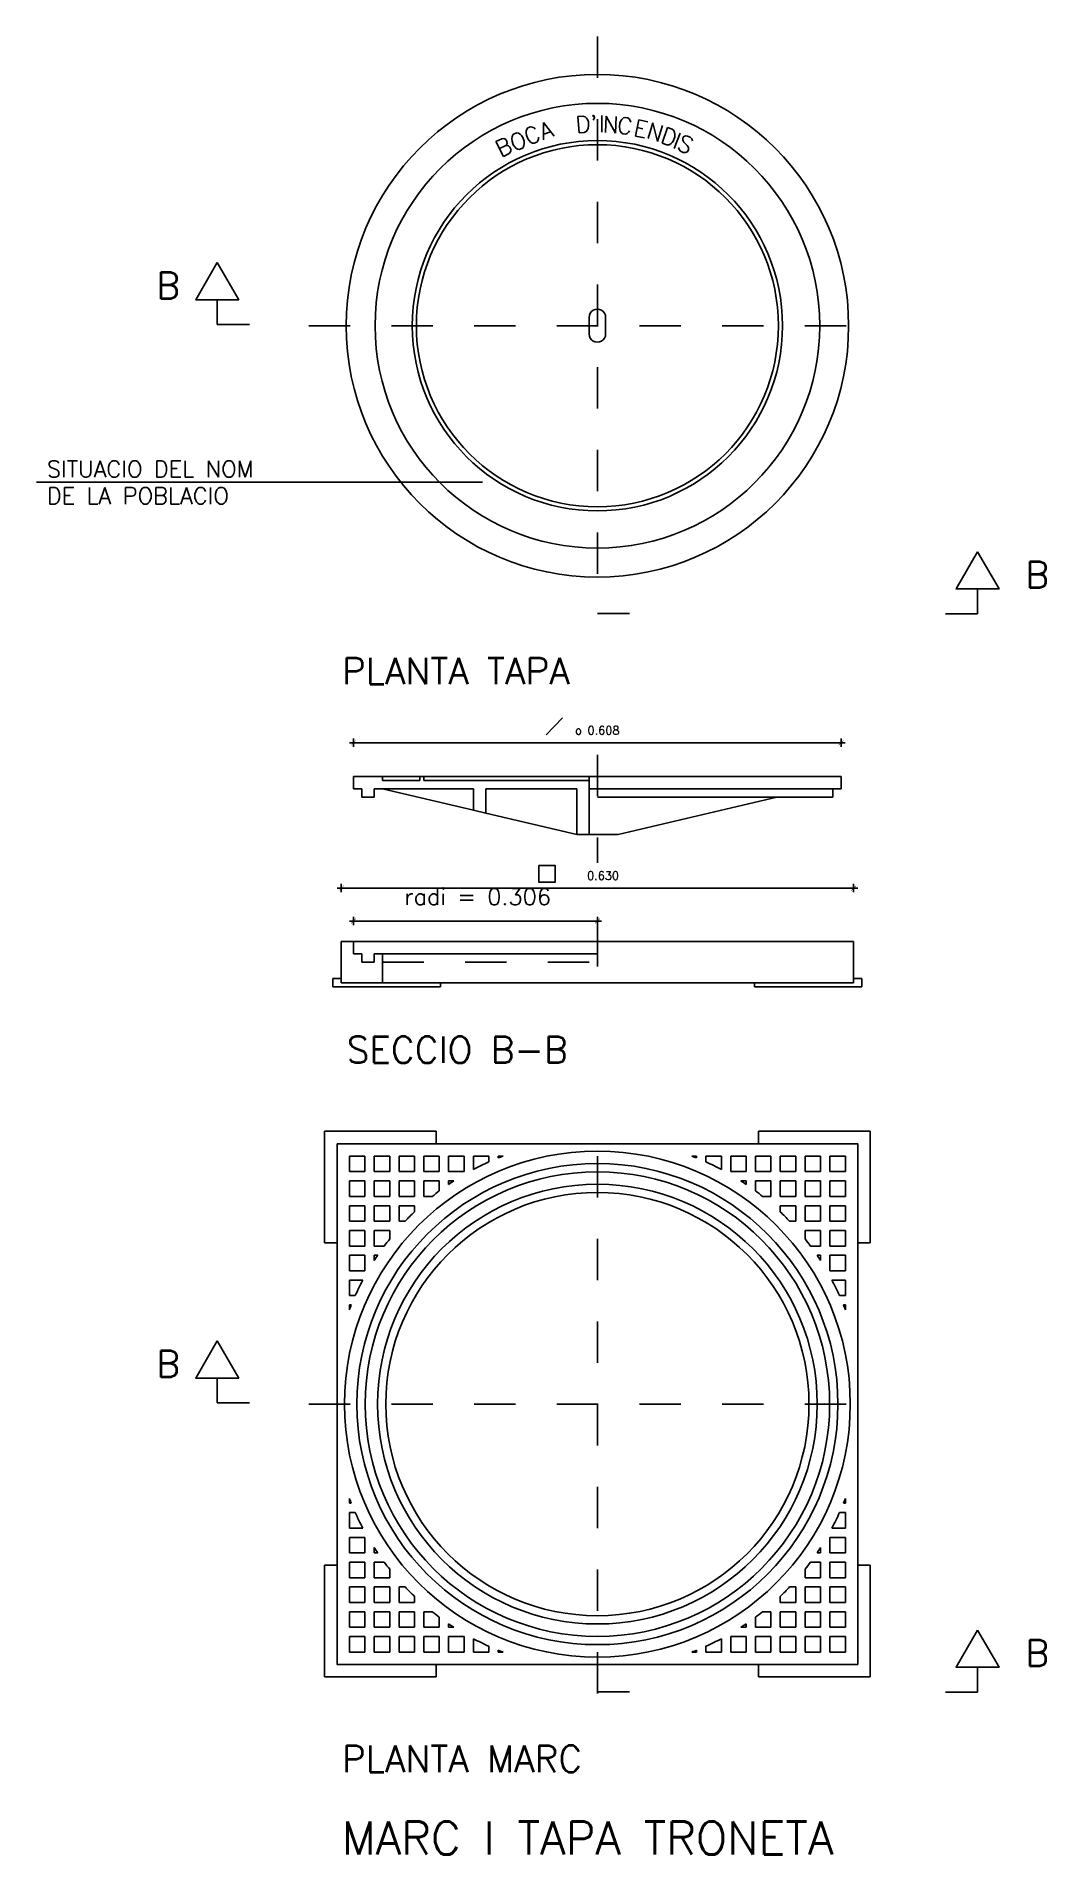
# Model space of a CAD drawing. Extents: x 0 to 2.44, y -0.01 to 4.39.
import ezdxf
from ezdxf.enums import TextEntityAlignment as Align

# ---------------------------------------------------------------- set-up
doc = ezdxf.new("R2010")
doc.units = 0
doc.header["$LTSCALE"] = 0.1
doc.linetypes.add('DASHDOT', pattern=[1, 0.5, -0.25, 0, -0.25])
doc.linetypes.add('HIDDEN', pattern=[0.375, 0.25, -0.125])
doc.layers.get('0').update_dxf_attribs({"linetype": 'CONTINUOUS'})
doc.layers.get('DEFPOINTS').update_dxf_attribs({"color": 6, "linetype": 'CONTINUOUS'})
doc.styles.add('ROMANS', font='ROMANS8')
doc.dimstyles.get("Standard").update_dxf_attribs({"dimtxt": 0.18, "dimasz": 0.18, "dimexe": 0.18, "dimexo": 0.0625, "dimgap": 0.09, "dimtad": 0, "dimtih": 1, "dimtoh": 1, "dimdec": 4, "dimzin": 0, "dimtxsty": 'STANDARD', "dimcen": 0.09, "dimazin": 3, "dimtfac": 1, "dimtdec": 4, "dimtofl": 0, "dimtmove": 0, "dimatfit": 3, "dimtolj": 1, "dimtzin": 0})

# ---------------------------------------------------------------- blocks, each defined once
blk = doc.blocks.new('COTA')
for p, q in [((0, 50), (0, -50)), ((0, 0), (50, 0))]:
    blk.add_line(p, q)
at = {"const_width": 5}
blk.add_lwpolyline([(-30, -30), (30, 30)], dxfattribs=at)
blk = doc.blocks.new('*D11')
at = {"color": 0, "linetype": 'BYBLOCK'}
blk.add_line((0.7631, 2.6848), (1.9423, 2.6848), dxfattribs=at)
at = {"layer": 'DEFPOINTS', "color": 0, "linetype": 'BYBLOCK'}
for p in [(1.9425, 2.6848), (0.7629, 2.4517), (1.9425, 2.4517)]:
    blk.add_point(p, dxfattribs=at)
at = {"color": 0, "linetype": 'BYBLOCK', "xscale": 0.0002, "yscale": 0.0002, "zscale": 0.0002, "rotation": 180}
blk.add_blockref('COTA', (0.7629, 2.6848), dxfattribs=at)
at = {"color": 0, "linetype": 'BYBLOCK', "xscale": 0.0002, "yscale": 0.0002, "zscale": 0.0002}
blk.add_blockref('COTA', (1.9425, 2.6848), dxfattribs=at)
at = {"color": 0, "linetype": 'BYBLOCK', "style": 'ROMANS'}
blk.add_text('o 0.608', height=0.02, dxfattribs=at).set_placement((1.3527, 2.7048), align=Align.CENTER)
blk = doc.blocks.new('*D10')
at = {"color": 0, "linetype": 'BYBLOCK'}
blk.add_line((0.7331, 2.3331), (1.9727, 2.3331), dxfattribs=at)
at = {"layer": 'DEFPOINTS', "color": 0, "linetype": 'BYBLOCK'}
for p in [(0.7329, 2.4189), (1.9729, 2.4189), (1.9729, 2.3331)]:
    blk.add_point(p, dxfattribs=at)
at = {"color": 0, "linetype": 'BYBLOCK', "xscale": 0.0002, "yscale": 0.0002, "zscale": 0.0002, "rotation": 180}
blk.add_blockref('COTA', (0.7329, 2.3331), dxfattribs=at)
at = {"color": 0, "linetype": 'BYBLOCK', "xscale": 0.0002, "yscale": 0.0002, "zscale": 0.0002}
blk.add_blockref('COTA', (1.9729, 2.3331), dxfattribs=at)
at = {"color": 0, "linetype": 'BYBLOCK', "style": 'ROMANS'}
blk.add_text('  0.630', height=0.02, dxfattribs=at).set_placement((1.3529, 2.3531), align=Align.CENTER)
blk = doc.blocks.new('*D9')
at = {"color": 0, "linetype": 'BYBLOCK'}
blk.add_line((0.7631, 2.2535), (1.3527, 2.2535), dxfattribs=at)
at = {"layer": 'DEFPOINTS', "color": 0, "linetype": 'BYBLOCK'}
for p in [(1.3529, 2.2535), (0.7629, 2.2042), (1.3529, 2.2042)]:
    blk.add_point(p, dxfattribs=at)
at = {"color": 0, "linetype": 'BYBLOCK', "xscale": 0.0002, "yscale": 0.0002, "zscale": 0.0002, "rotation": 180}
blk.add_blockref('COTA', (0.7629, 2.2535), dxfattribs=at)
at = {"color": 0, "linetype": 'BYBLOCK', "xscale": 0.0002, "yscale": 0.0002, "zscale": 0.0002}
blk.add_blockref('COTA', (1.3529, 2.2535), dxfattribs=at)

msp = doc.modelspace()

# ---------------------------------------------------------------- linework, layer by layer
at = {"linetype": 'DASHDOT'}
for p, q in [((1.3529, 4.39382), (1.3529, 2.99754)), ((0.51085, 3.69649), (0.43293, 3.69649)), ((0.65476, 3.69372), (2.05103, 3.69372)), ((1.3529, 2.99754), (1.43082, 2.99754)), ((2.19494, 2.99696), (2.27286, 2.99696)), ((1.3529, 2.65518), (1.3529, 2.3941)), ((1.3529, 2.24333), (1.3529, 2.06499)), ((1.3529, 0.38463), (1.3529, 1.7809)), ((0.51085, 1.08749), (0.43293, 1.08749)), ((0.65476, 1.08472), (2.05103, 1.08472)), ((1.3529, 0.38855), (1.43082, 0.38855)), ((2.19494, 0.38796), (2.27286, 0.38796))]:
    msp.add_line(p, q, dxfattribs=at)
for p, q in [((0.43293, 3.75649), (0.43293, 3.69649)), ((1.3329, 3.69372), (1.3329, 3.71372)), ((1.3729, 3.69372), (1.3729, 3.71372)), ((1.3329, 3.69372), (1.3329, 3.67372)), ((1.3729, 3.69372), (1.3729, 3.67372)), ((-0.00471, 3.31545), (1.07522, 3.31545)), ((2.27286, 3.05696), (2.27286, 2.99696)), ((1.26831, 2.74509), (1.22915, 2.70396)), ((0.7629, 2.60309), (0.8329, 2.60309)), ((0.7629, 2.60309), (0.7629, 2.57309)), ((0.8329, 2.60309), (0.8329, 2.59309)), ((0.8329, 2.60309), (0.9229, 2.60309)), ((0.9229, 2.60309), (0.9329, 2.60309)), ((0.9229, 2.60309), (0.9229, 2.59309)), ((0.9329, 2.60309), (1.3329, 2.60309)), ((0.9329, 2.60309), (0.9329, 2.59309)), ((1.3329, 2.60309), (1.3329, 2.46309)), ((1.3329, 2.60309), (1.3529, 2.60309)), ((1.9429, 2.60309), (1.3529, 2.60309)), ((1.9429, 2.60309), (1.9429, 2.57309)), ((0.7629, 2.57309), (0.7829, 2.57309)), ((0.7829, 2.57309), (0.7829, 2.55309)), ((0.7829, 2.55309), (0.8129, 2.55309)), ((0.8129, 2.55309), (0.8129, 2.57309)), ((0.8129, 2.57309), (0.8329, 2.57309)), ((0.8329, 2.59309), (0.9229, 2.59309)), ((0.8329, 2.57309), (1.0529, 2.57309)), ((0.8329, 2.57309), (1.0529, 2.5216)), ((0.9329, 2.59309), (1.3329, 2.59309)), ((1.0529, 2.57309), (1.0529, 2.5216)), ((1.0829, 2.57309), (1.0829, 2.51458)), ((1.0829, 2.57309), (1.3029, 2.57309)), ((1.3029, 2.57309), (1.3029, 2.46309)), ((1.3329, 2.57309), (1.3529, 2.57309)), ((1.9429, 2.57309), (1.3529, 2.57309)), ((1.9229, 2.55309), (1.3529, 2.55309)), ((1.78744, 2.55309), (1.4029, 2.46309)), ((1.9229, 2.57309), (1.9229, 2.55309)), ((1.0529, 2.5216), (1.0829, 2.51458)), ((1.0829, 2.51458), (1.3029, 2.46309)), ((1.3029, 2.46309), (1.3329, 2.46309)), ((1.3329, 2.46309), (1.3529, 2.46309)), ((1.4029, 2.46309), (1.3529, 2.46309)), ((0.7329, 2.20416), (0.7629, 2.20416)), ((0.7329, 2.10416), (0.7329, 2.20416)), ((0.7629, 2.20416), (1.3529, 2.20416)), ((0.7629, 2.20416), (0.7629, 2.17416)), ((1.9429, 2.20416), (1.3529, 2.20416)), ((1.9729, 2.20416), (1.9429, 2.20416)), ((1.9729, 2.10416), (1.9729, 2.20416)), ((0.7629, 2.17416), (0.7829, 2.17416)), ((0.7829, 2.17416), (0.7829, 2.15416)), ((0.8129, 2.17416), (0.8329, 2.17416)), ((0.8129, 2.15416), (0.8129, 2.17416)), ((0.8329, 2.17416), (1.3529, 2.17416)), ((0.8329, 2.17416), (0.8329, 2.10416)), ((0.7329, 2.11416), (0.7129, 2.11416)), ((0.7129, 2.09416), (0.7129, 2.11416)), ((0.7829, 2.15416), (0.8129, 2.15416)), ((1.9729, 2.11416), (1.9929, 2.11416)), ((1.9929, 2.09416), (1.9929, 2.11416)), ((0.9729, 2.09416), (0.7129, 2.09416)), ((1.3529, 2.10416), (0.7329, 2.10416)), ((0.8329, 2.10416), (0.7329, 2.10416)), ((0.9729, 2.09416), (0.9729, 2.10416)), ((1.3529, 2.10416), (1.9729, 2.10416)), ((1.7329, 2.09416), (1.7329, 2.10416)), ((1.7329, 2.09416), (1.9929, 2.09416)), ((0.6929, 1.74472), (0.6929, 1.47472)), ((0.9629, 1.74472), (0.6929, 1.74472)), ((0.9629, 1.74472), (0.9629, 1.71472)), ((2.0129, 1.74472), (1.7429, 1.74472)), ((1.7429, 1.71472), (1.7429, 1.74472)), ((2.0129, 1.47472), (2.0129, 1.74472)), ((0.7229, 1.47472), (0.6929, 1.47472)), ((2.0129, 1.47472), (1.9829, 1.47472)), ((0.43293, 1.14749), (0.43293, 1.08749)), ((0.6929, 0.69472), (0.7229, 0.69472)), ((0.6929, 0.69472), (0.6929, 0.42472)), ((1.9829, 0.69472), (2.0129, 0.69472)), ((2.0129, 0.42472), (2.0129, 0.69472)), ((0.9629, 0.45472), (0.9629, 0.42472)), ((1.7429, 0.42472), (1.7429, 0.45472)), ((2.27286, 0.44796), (2.27286, 0.38796)), ((0.6929, 0.42472), (0.9629, 0.42472)), ((1.7429, 0.42472), (2.0129, 0.42472))]:
    msp.add_line(p, q)
at = {"color": 0, "linetype": 'BYBLOCK'}
for p, q in [((0.7625, 2.25243), (0.7621, 2.25243)), ((1.3533, 2.25243), (1.3537, 2.25243))]:
    msp.add_line(p, q, dxfattribs=at)
at = {"linetype": 'HIDDEN'}
msp.add_line((0.8329, 2.15416), (1.3529, 2.15416), dxfattribs=at)
at = {"color": 0}
for p, q in [((0.7529, 1.68472), (0.7529, 1.64722)), ((0.7529, 1.68472), (0.7904, 1.68472)), ((0.7904, 1.68472), (0.7904, 1.64722)), ((0.8129, 1.68472), (0.8129, 1.64722)), ((0.8129, 1.68472), (0.8504, 1.68472)), ((0.8504, 1.68472), (0.8504, 1.64722)), ((0.8729, 1.68472), (0.8729, 1.64722)), ((0.8729, 1.68472), (0.9104, 1.68472)), ((0.9104, 1.68472), (0.9104, 1.64722)), ((0.9329, 1.68472), (0.9329, 1.64722)), ((0.9329, 1.68472), (0.9704, 1.68472)), ((0.9704, 1.68472), (0.9704, 1.64722)), ((0.9929, 1.68472), (0.9929, 1.64722)), ((0.9929, 1.68472), (1.0304, 1.68472)), ((1.0304, 1.68472), (1.0304, 1.64722)), ((1.0529, 1.68472), (1.0529, 1.65232)), ((1.0529, 1.68472), (1.0904, 1.68472)), ((1.0904, 1.68472), (1.0904, 1.6706)), ((1.1129, 1.68472), (1.1129, 1.68017)), ((1.1129, 1.68472), (1.1245, 1.68472)), ((1.12309, 1.68472), (1.12309, 1.68418)), ((1.5929, 1.68472), (1.58129, 1.68472)), ((1.5827, 1.68472), (1.5827, 1.68418)), ((1.5929, 1.68472), (1.5929, 1.68017)), ((1.6154, 1.68472), (1.6154, 1.6706)), ((1.6529, 1.68472), (1.6154, 1.68472)), ((1.6529, 1.68472), (1.6529, 1.65232)), ((1.6754, 1.68472), (1.6754, 1.64722)), ((1.7129, 1.68472), (1.6754, 1.68472)), ((1.7129, 1.68472), (1.7129, 1.64722)), ((1.7354, 1.68472), (1.7354, 1.64722)), ((1.7729, 1.68472), (1.7354, 1.68472)), ((1.7729, 1.68472), (1.7729, 1.64722)), ((1.7954, 1.68472), (1.7954, 1.64722)), ((1.8329, 1.68472), (1.7954, 1.68472)), ((1.8329, 1.68472), (1.8329, 1.64722)), ((1.8554, 1.68472), (1.8554, 1.64722)), ((1.8929, 1.68472), (1.8554, 1.68472)), ((1.8929, 1.68472), (1.8929, 1.64722)), ((1.9529, 1.68472), (1.9154, 1.68472)), ((1.9154, 1.68472), (1.9154, 1.64722)), ((1.9529, 1.68472), (1.9529, 1.64722)), ((0.7529, 1.64722), (0.7904, 1.64722)), ((0.8129, 1.64722), (0.8504, 1.64722)), ((0.8729, 1.64722), (0.9104, 1.64722)), ((0.9329, 1.64722), (0.9704, 1.64722)), ((0.9929, 1.64722), (1.0304, 1.64722)), ((1.7129, 1.64722), (1.6754, 1.64722)), ((1.7729, 1.64722), (1.7354, 1.64722)), ((1.8329, 1.64722), (1.7954, 1.64722)), ((1.8929, 1.64722), (1.8554, 1.64722)), ((1.9529, 1.64722), (1.9154, 1.64722)), ((0.7529, 1.62472), (0.7529, 1.58722)), ((0.7529, 1.62472), (0.7904, 1.62472)), ((0.7529, 1.58722), (0.7904, 1.58722)), ((0.7904, 1.62472), (0.7904, 1.58722)), ((0.8129, 1.62472), (0.8129, 1.58722)), ((0.8129, 1.62472), (0.8504, 1.62472)), ((0.8129, 1.58722), (0.8504, 1.58722)), ((0.8504, 1.62472), (0.8504, 1.58722)), ((0.8729, 1.62472), (0.8729, 1.58722)), ((0.8729, 1.62472), (0.9104, 1.62472)), ((0.8729, 1.58722), (0.9104, 1.58722)), ((0.9104, 1.62472), (0.9104, 1.58722)), ((0.9329, 1.62472), (0.9329, 1.58722)), ((0.9329, 1.62472), (0.9704, 1.62472)), ((0.9329, 1.58722), (0.95332, 1.58722)), ((0.9704, 1.62472), (0.9704, 1.60034)), ((0.9929, 1.62472), (0.9929, 1.61629)), ((0.9929, 1.62472), (1.00567, 1.62472)), ((1.7129, 1.62472), (1.70012, 1.62472)), ((1.7129, 1.62472), (1.7129, 1.61629)), ((1.7354, 1.62472), (1.7354, 1.60034)), ((1.7729, 1.62472), (1.7354, 1.62472)), ((1.7729, 1.58722), (1.75247, 1.58722)), ((1.7729, 1.62472), (1.7729, 1.58722)), ((1.7954, 1.62472), (1.7954, 1.58722)), ((1.8329, 1.62472), (1.7954, 1.62472)), ((1.8329, 1.58722), (1.7954, 1.58722)), ((1.8329, 1.62472), (1.8329, 1.58722)), ((1.8554, 1.62472), (1.8554, 1.58722)), ((1.8929, 1.62472), (1.8554, 1.62472)), ((1.8929, 1.58722), (1.8554, 1.58722)), ((1.8929, 1.62472), (1.8929, 1.58722)), ((1.9154, 1.62472), (1.9154, 1.58722)), ((1.9529, 1.62472), (1.9154, 1.62472)), ((1.9529, 1.58722), (1.9154, 1.58722)), ((1.9529, 1.62472), (1.9529, 1.58722)), ((0.7529, 1.56472), (0.7529, 1.52722)), ((0.7529, 1.56472), (0.7904, 1.56472)), ((0.7904, 1.56472), (0.7904, 1.52722)), ((0.8129, 1.56472), (0.8129, 1.52722)), ((0.8129, 1.56472), (0.8504, 1.56472)), ((0.8504, 1.56472), (0.8504, 1.52722)), ((0.8729, 1.56472), (0.8729, 1.52722)), ((0.8729, 1.56472), (0.9104, 1.56472)), ((0.9104, 1.56472), (0.9104, 1.54986)), ((1.7954, 1.56472), (1.7954, 1.54986)), ((1.8329, 1.56472), (1.7954, 1.56472)), ((1.8329, 1.56472), (1.8329, 1.52722)), ((1.8554, 1.56472), (1.8554, 1.52722)), ((1.8929, 1.56472), (1.8554, 1.56472)), ((1.8929, 1.56472), (1.8929, 1.52722)), ((1.9154, 1.56472), (1.9154, 1.52722)), ((1.9529, 1.56472), (1.9154, 1.56472)), ((1.9529, 1.56472), (1.9529, 1.52722)), ((0.7529, 1.52722), (0.7904, 1.52722)), ((0.7529, 1.50472), (0.7529, 1.46722)), ((0.7529, 1.50472), (0.7904, 1.50472)), ((0.7904, 1.50472), (0.7904, 1.46722)), ((0.8129, 1.52722), (0.8504, 1.52722)), ((0.8129, 1.50472), (0.8129, 1.46722)), ((0.8129, 1.50472), (0.8504, 1.50472)), ((0.8504, 1.50472), (0.8504, 1.48429)), ((0.8729, 1.52722), (0.88775, 1.52722)), ((1.8329, 1.52722), (1.81804, 1.52722)), ((1.8929, 1.52722), (1.8554, 1.52722)), ((1.8554, 1.50472), (1.8554, 1.48429)), ((1.8929, 1.50472), (1.8554, 1.50472)), ((1.8929, 1.50472), (1.8929, 1.46722)), ((1.9529, 1.52722), (1.9154, 1.52722)), ((1.9154, 1.50472), (1.9154, 1.46722)), ((1.9529, 1.50472), (1.9154, 1.50472)), ((1.9529, 1.50472), (1.9529, 1.46722)), ((0.7529, 1.46722), (0.7904, 1.46722)), ((0.8129, 1.46722), (0.83728, 1.46722)), ((1.8929, 1.46722), (1.86851, 1.46722)), ((1.9529, 1.46722), (1.9154, 1.46722)), ((0.7529, 1.44472), (0.7529, 1.40722)), ((0.7529, 1.44472), (0.7904, 1.44472)), ((0.7904, 1.44472), (0.7904, 1.40722)), ((0.8129, 1.44472), (0.8129, 1.43195)), ((0.8129, 1.44472), (0.82133, 1.44472)), ((1.8929, 1.44472), (1.88446, 1.44472)), ((1.8929, 1.44472), (1.8929, 1.43195)), ((1.9154, 1.44472), (1.9154, 1.40722)), ((1.9529, 1.44472), (1.9154, 1.44472)), ((1.9529, 1.44472), (1.9529, 1.40722)), ((0.7529, 1.40722), (0.7904, 1.40722)), ((0.7529, 1.38472), (0.7529, 1.34722)), ((0.7529, 1.38472), (0.7853, 1.38472)), ((1.9529, 1.40722), (1.9154, 1.40722)), ((1.9529, 1.38472), (1.92049, 1.38472)), ((1.9529, 1.38472), (1.9529, 1.34722)), ((0.7529, 1.34722), (0.76701, 1.34722)), ((0.7529, 1.32472), (0.7529, 1.31312)), ((0.7529, 1.32472), (0.75744, 1.32472)), ((1.9529, 1.34722), (1.93878, 1.34722)), ((1.9529, 1.32472), (1.94835, 1.32472)), ((1.9529, 1.32472), (1.9529, 1.31312)), ((0.7529, 0.84472), (0.7529, 0.85633)), ((0.7529, 0.84472), (0.75744, 0.84472)), ((1.9529, 0.84472), (1.94835, 0.84472)), ((1.9529, 0.84472), (1.9529, 0.85633)), ((0.7529, 0.82222), (0.76701, 0.82222)), ((0.7529, 0.78472), (0.7529, 0.82222)), ((1.9529, 0.82222), (1.93878, 0.82222)), ((1.9529, 0.78472), (1.9529, 0.82222)), ((0.7529, 0.78472), (0.7853, 0.78472)), ((0.7529, 0.76222), (0.7904, 0.76222)), ((0.7529, 0.72472), (0.7529, 0.76222)), ((0.7904, 0.72472), (0.7904, 0.76222)), ((1.9154, 0.72472), (1.9154, 0.76222)), ((1.9529, 0.76222), (1.9154, 0.76222)), ((1.9529, 0.78472), (1.92049, 0.78472)), ((1.9529, 0.72472), (1.9529, 0.76222)), ((0.7529, 0.72472), (0.7904, 0.72472)), ((0.8129, 0.72472), (0.8129, 0.7375)), ((0.8129, 0.72472), (0.82133, 0.72472)), ((1.8929, 0.72472), (1.88446, 0.72472)), ((1.8929, 0.72472), (1.8929, 0.7375)), ((1.9529, 0.72472), (1.9154, 0.72472)), ((0.7529, 0.70222), (0.7904, 0.70222)), ((0.7529, 0.66472), (0.7529, 0.70222)), ((0.7529, 0.66472), (0.7904, 0.66472)), ((0.7904, 0.66472), (0.7904, 0.70222)), ((0.8129, 0.70222), (0.83728, 0.70222)), ((0.8129, 0.66472), (0.8129, 0.70222)), ((0.8129, 0.66472), (0.8504, 0.66472)), ((0.8504, 0.66472), (0.8504, 0.68515)), ((1.8554, 0.66472), (1.8554, 0.68515)), ((1.8929, 0.66472), (1.8554, 0.66472)), ((1.8929, 0.70222), (1.86851, 0.70222)), ((1.8929, 0.66472), (1.8929, 0.70222)), ((1.9154, 0.66472), (1.9154, 0.70222)), ((1.9529, 0.70222), (1.9154, 0.70222)), ((1.9529, 0.66472), (1.9154, 0.66472)), ((1.9529, 0.66472), (1.9529, 0.70222)), ((0.7529, 0.64222), (0.7904, 0.64222)), ((0.7529, 0.60472), (0.7529, 0.64222)), ((0.7904, 0.60472), (0.7904, 0.64222)), ((0.8129, 0.64222), (0.8504, 0.64222)), ((0.8129, 0.60472), (0.8129, 0.64222)), ((0.8504, 0.60472), (0.8504, 0.64222)), ((0.8729, 0.64222), (0.88775, 0.64222)), ((0.8729, 0.60472), (0.8729, 0.64222)), ((0.9104, 0.60472), (0.9104, 0.61958)), ((1.7954, 0.60472), (1.7954, 0.61958)), ((1.8329, 0.64222), (1.81804, 0.64222)), ((1.8329, 0.60472), (1.8329, 0.64222)), ((1.8554, 0.60472), (1.8554, 0.64222)), ((1.8929, 0.64222), (1.8554, 0.64222)), ((1.8929, 0.60472), (1.8929, 0.64222)), ((1.9154, 0.60472), (1.9154, 0.64222)), ((1.9529, 0.64222), (1.9154, 0.64222)), ((1.9529, 0.60472), (1.9529, 0.64222)), ((0.7529, 0.60472), (0.7904, 0.60472)), ((0.7529, 0.58222), (0.7904, 0.58222)), ((0.7529, 0.54472), (0.7529, 0.58222)), ((0.7904, 0.54472), (0.7904, 0.58222)), ((0.8129, 0.60472), (0.8504, 0.60472)), ((0.8129, 0.58222), (0.8504, 0.58222)), ((0.8129, 0.54472), (0.8129, 0.58222)), ((0.8504, 0.54472), (0.8504, 0.58222)), ((0.8729, 0.60472), (0.9104, 0.60472)), ((0.8729, 0.58222), (0.9104, 0.58222)), ((0.8729, 0.54472), (0.8729, 0.58222)), ((0.9104, 0.54472), (0.9104, 0.58222)), ((0.9329, 0.58222), (0.95332, 0.58222)), ((0.9329, 0.54472), (0.9329, 0.58222)), ((1.7729, 0.58222), (1.75247, 0.58222)), ((1.7729, 0.54472), (1.7729, 0.58222)), ((1.8329, 0.60472), (1.7954, 0.60472)), ((1.7954, 0.54472), (1.7954, 0.58222)), ((1.8329, 0.58222), (1.7954, 0.58222)), ((1.8329, 0.54472), (1.8329, 0.58222)), ((1.8929, 0.60472), (1.8554, 0.60472)), ((1.8554, 0.54472), (1.8554, 0.58222)), ((1.8929, 0.58222), (1.8554, 0.58222)), ((1.8929, 0.54472), (1.8929, 0.58222)), ((1.9529, 0.60472), (1.9154, 0.60472)), ((1.9154, 0.54472), (1.9154, 0.58222)), ((1.9529, 0.58222), (1.9154, 0.58222)), ((1.9529, 0.54472), (1.9529, 0.58222)), ((0.7529, 0.54472), (0.7904, 0.54472)), ((0.8129, 0.54472), (0.8504, 0.54472)), ((0.8729, 0.54472), (0.9104, 0.54472)), ((0.9329, 0.54472), (0.9704, 0.54472)), ((0.9704, 0.54472), (0.9704, 0.56911)), ((0.9929, 0.54472), (0.9929, 0.55315)), ((0.9929, 0.54472), (1.00567, 0.54472)), ((1.7129, 0.54472), (1.70012, 0.54472)), ((1.7129, 0.54472), (1.7129, 0.55315)), ((1.7354, 0.54472), (1.7354, 0.56911)), ((1.7729, 0.54472), (1.7354, 0.54472)), ((1.8329, 0.54472), (1.7954, 0.54472)), ((1.8929, 0.54472), (1.8554, 0.54472)), ((1.9529, 0.54472), (1.9154, 0.54472)), ((0.7529, 0.52222), (0.7904, 0.52222)), ((0.7529, 0.48472), (0.7529, 0.52222)), ((0.7529, 0.48472), (0.7904, 0.48472)), ((0.7904, 0.48472), (0.7904, 0.52222)), ((0.8129, 0.52222), (0.8504, 0.52222)), ((0.8129, 0.48472), (0.8129, 0.52222)), ((0.8129, 0.48472), (0.8504, 0.48472)), ((0.8504, 0.48472), (0.8504, 0.52222)), ((0.8729, 0.52222), (0.9104, 0.52222)), ((0.8729, 0.48472), (0.8729, 0.52222)), ((0.8729, 0.48472), (0.9104, 0.48472)), ((0.9104, 0.48472), (0.9104, 0.52222)), ((0.9329, 0.52222), (0.9704, 0.52222)), ((0.9329, 0.48472), (0.9329, 0.52222)), ((0.9329, 0.48472), (0.9704, 0.48472)), ((0.9704, 0.48472), (0.9704, 0.52222)), ((0.9929, 0.52222), (1.0304, 0.52222)), ((0.9929, 0.48472), (0.9929, 0.52222)), ((0.9929, 0.48472), (1.0304, 0.48472)), ((1.0304, 0.48472), (1.0304, 0.52222)), ((1.0529, 0.48472), (1.0529, 0.51713)), ((1.0529, 0.48472), (1.0904, 0.48472)), ((1.0904, 0.48472), (1.0904, 0.49884)), ((1.1129, 0.48472), (1.1129, 0.48927)), ((1.1129, 0.48472), (1.1245, 0.48472)), ((1.12309, 0.48472), (1.12309, 0.48526)), ((1.5929, 0.48472), (1.58129, 0.48472)), ((1.5827, 0.48472), (1.5827, 0.48526)), ((1.5929, 0.48472), (1.5929, 0.48927)), ((1.6154, 0.48472), (1.6154, 0.49884)), ((1.6529, 0.48472), (1.6154, 0.48472)), ((1.6529, 0.48472), (1.6529, 0.51713)), ((1.6754, 0.48472), (1.6754, 0.52222)), ((1.7129, 0.52222), (1.6754, 0.52222)), ((1.7129, 0.48472), (1.6754, 0.48472)), ((1.7129, 0.48472), (1.7129, 0.52222)), ((1.7354, 0.48472), (1.7354, 0.52222)), ((1.7729, 0.52222), (1.7354, 0.52222)), ((1.7729, 0.48472), (1.7354, 0.48472)), ((1.7729, 0.48472), (1.7729, 0.52222)), ((1.7954, 0.48472), (1.7954, 0.52222)), ((1.8329, 0.52222), (1.7954, 0.52222)), ((1.8329, 0.48472), (1.7954, 0.48472)), ((1.8329, 0.48472), (1.8329, 0.52222)), ((1.8554, 0.48472), (1.8554, 0.52222)), ((1.8929, 0.52222), (1.8554, 0.52222)), ((1.8929, 0.48472), (1.8554, 0.48472)), ((1.8929, 0.48472), (1.8929, 0.52222)), ((1.9154, 0.48472), (1.9154, 0.52222)), ((1.9529, 0.52222), (1.9154, 0.52222)), ((1.9529, 0.48472), (1.9154, 0.48472)), ((1.9529, 0.48472), (1.9529, 0.52222))]:
    msp.add_line(p, q, dxfattribs=at)
for points in [[(0.43293, 3.84649), (0.48489, 3.75649), (0.38097, 3.75649)], [(2.27286, 3.14696), (2.2209, 3.05696), (2.32482, 3.05696)], [(1.21095, 2.38763), (1.21095, 2.34763), (1.25095, 2.34763), (1.25095, 2.38763)], [(0.7229, 1.71472), (0.7229, 0.45472), (1.9829, 0.45472), (1.9829, 1.71472)], [(0.43293, 1.23749), (0.48489, 1.14749), (0.38097, 1.14749)], [(2.27286, 0.53796), (2.2209, 0.44796), (2.32482, 0.44796)]]:
    msp.add_lwpolyline(points, close=True)
for centre, radius in [((1.3529, 3.69372), 0.608), ((1.3529, 3.69372), 0.538), ((1.3529, 3.69372), 0.448), ((1.3529, 3.69372), 0.438), ((1.3529, 1.08472), 0.612), ((1.3529, 1.08472), 0.582), ((1.3529, 1.08472), 0.562), ((1.3529, 1.08472), 0.532), ((1.3529, 1.08472), 0.512)]:
    msp.add_circle(centre, radius)
for centre, radius, start, end in [((1.3529, 3.71372), 0.02, 359.99961, 180.00039), ((1.3529, 3.67372), 0.02, 179.99961, 0.00039), ((1.3529, 1.08472), 0.642, 110.83969, 111.95213), ((1.3529, 1.08472), 0.642, 68.04787, 69.16031), ((1.3529, 1.08472), 0.642, 114.1344, 117.85851), ((1.3529, 1.08472), 0.642, 62.14149, 65.8656), ((1.3529, 1.08472), 0.642, 126.56928, 128.4906), ((1.3529, 1.08472), 0.642, 122.74126, 124.10752), ((1.3529, 1.08472), 0.642, 55.89248, 57.25874), ((1.3529, 1.08472), 0.642, 51.5094, 53.43072), ((1.3529, 1.08472), 0.642, 133.57095, 136.42905), ((1.3529, 1.08472), 0.642, 43.57095, 46.42905), ((1.3529, 1.08472), 0.642, 141.5094, 143.43072), ((1.3529, 1.08472), 0.642, 36.56928, 38.4906), ((1.3529, 1.08472), 0.642, 145.89248, 147.25874), ((1.3529, 1.08472), 0.642, 32.74126, 34.10752), ((1.3529, 1.08472), 0.642, 152.14149, 155.8656), ((1.3529, 1.08472), 0.642, 24.1344, 27.85851), ((1.3529, 1.08472), 0.642, 158.04787, 159.16031), ((1.3529, 1.08472), 0.642, 20.83969, 21.95213), ((1.3529, 1.08472), 0.642, 200.83969, 201.95213), ((1.3529, 1.08472), 0.642, 338.04787, 339.16031), ((1.3529, 1.08472), 0.642, 204.1344, 207.85851), ((1.3529, 1.08472), 0.642, 332.14149, 335.8656), ((1.3529, 1.08472), 0.642, 212.74126, 214.10752), ((1.3529, 1.08472), 0.642, 325.89248, 327.25874), ((1.3529, 1.08472), 0.642, 216.56928, 218.4906), ((1.3529, 1.08472), 0.642, 321.5094, 323.43072), ((1.3529, 1.08472), 0.642, 223.57095, 226.42905), ((1.3529, 1.08472), 0.642, 313.57095, 316.42905), ((1.3529, 1.08472), 0.642, 231.5094, 233.43072), ((1.3529, 1.08472), 0.642, 306.56928, 308.4906), ((1.3529, 1.08472), 0.642, 235.89248, 237.25874), ((1.3529, 1.08472), 0.642, 302.74126, 304.10752), ((1.3529, 1.08472), 0.642, 242.14149, 245.8656), ((1.3529, 1.08472), 0.642, 248.04787, 249.16031), ((1.3529, 1.08472), 0.642, 290.83969, 291.95213), ((1.3529, 1.08472), 0.642, 294.1344, 297.85851)]:
    msp.add_arc(centre, radius, start, end)
at = {"color": 0, "linetype": 'BYBLOCK'}
for points in [[(0.7625, 2.2525), (0.7625, 2.25237), (0.7629, 2.25243)], [(1.3533, 2.2525), (1.3533, 2.25237), (1.3529, 2.25243)]]:
    msp.add_solid(points, dxfattribs=at)
at = {"layer": 'DEFPOINTS', "color": 0, "linetype": 'BYBLOCK'}
for p in [(1.3529, 2.25243), (0.7629, 2.18262), (1.3529, 2.18262)]:
    msp.add_point(p, dxfattribs=at)

# ---------------------------------------------------------------- texts
at = {"style": 'ROMANS'}
for s, rotation, p in [('A', 18.44058, (1.22073, 4.14275)), ("D'", 4.26824, (1.30206, 4.15974)), ('N', 357.13502, (1.36561, 4.16145)), ('C', 351.86267, (1.39887, 4.1603)), ('E', 348.68226, (1.4383, 4.15376)), ('N', 343.06118, (1.4689, 4.1485)), ('B', 26.56742, (1.11925, 4.10039)), ('O', 18.43672, (1.14925, 4.11526)), ('C', 21.80345, (1.18537, 4.12956)), ('D', 341.55287, (1.50297, 4.13724)), ('I', 338.94888, (1.53243, 4.12481)), ('S', 335.20941, (1.54194, 4.12185))]:
    msp.add_text(s, height=0.04, rotation=rotation, dxfattribs=at).set_placement(p)
for s, height, p in [('I', 0.04, (1.35661, 4.16234)), ('B', 0.064, (0.28517, 3.75905)), ('SITUACIO DEL NOM ', 0.04, (0.02079, 3.32707)), ('DE LA POBLACIO', 0.04, (0.02079, 3.26231)), ('B', 0.064, (2.38819, 3.05952)), ('PLANTA TAPA', 0.064, (0.73443, 2.82661)), ('SECCIO B-B', 0.064, (0.74617, 1.91006)), ('B', 0.064, (0.28517, 1.15005)), ('B', 0.064, (2.38819, 0.45052)), ('PLANTA MARC', 0.064, (0.73443, 0.19446)), ('MARC I TAPA TRONETA ', 0.08, (0.73443, -0.0053))]:
    msp.add_text(s, height=height, dxfattribs=at).set_placement(p)
at = {"color": 0, "linetype": 'BYBLOCK', "style": 'ROMANS'}
msp.add_text('radi = 0.306', height=0.04, dxfattribs=at).set_placement((1.0632, 2.29243), align=Align.CENTER)

# ---------------------------------------------------------------- dimensions: what is measured, and where the dimension line sits
for base, p1, p2, text, picture, middle in [((1.9425, 2.68477), (0.7629, 2.4517), (1.9425, 2.4517), 'o 0.608', '*D11', (1.3527, 2.70477)), ((1.9729, 2.33315), (0.7329, 2.41894), (1.9729, 2.41894), '  0.630', '*D10', (1.3529, 2.35315)), ((1.3529, 2.25353), (0.7629, 2.20416), (1.3529, 2.20416), ' ', '*D9', (1.3529, 2.37315))]:
    dim = msp.add_linear_dim(base=base, p1=p1, p2=p2, text=text, dimstyle='Standard')
    dim.commit()
    dim.dimension.update_dxf_attribs({"geometry": picture, "text_midpoint": middle})

doc.saveas('drawing.dxf')
